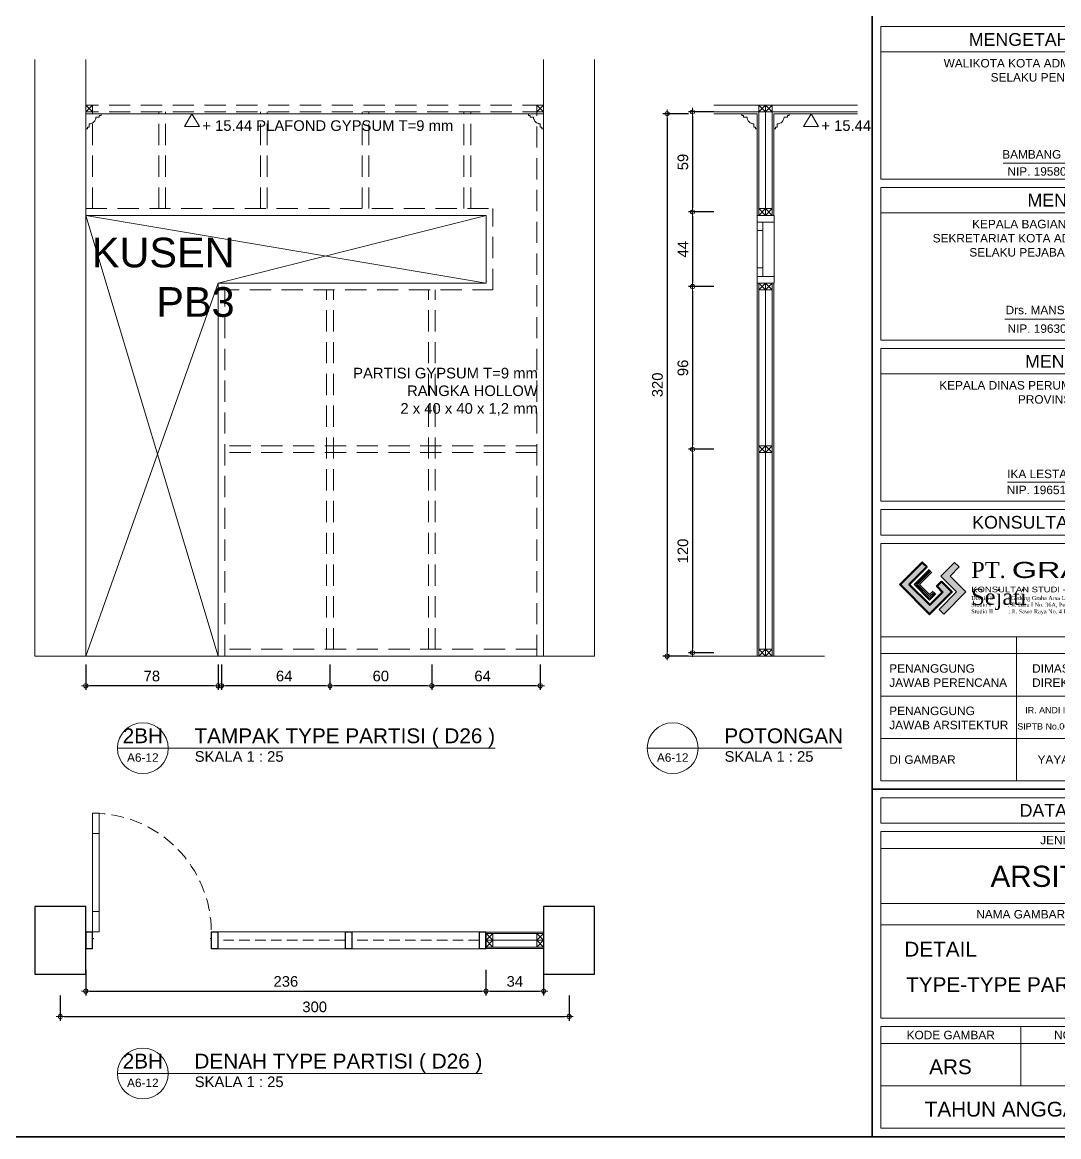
# Model space of a CAD drawing. Header units: millimetres. Extents: x -11 to 1625, y -267 to 180.
# Drawn here: x 964.17 to 988.61, y -46 to -19.7 of the extents above; entities that cross this region are included whole.
import ezdxf
from ezdxf.enums import TextEntityAlignment as Align

# ---------------------------------------------------------------- set-up
doc = ezdxf.new("R2010")
doc.units = ezdxf.units.MM
doc.linetypes.add('HIDDEN', pattern=[0.375, 0.25, -0.125])
for name, color, linetype, lineweight in [('ars', 11, 'Continuous', 5), ('GRS KOP', 1, 'Continuous', 35), ('KOLOM', 1, 'Continuous', 30), ('kop', 7, 'Continuous', 20), ('kus', 63, 'Continuous', 15), ('lan', 7, 'Continuous', 15), ('logo', 7, 'Continuous', 50), ('not', 7, 'Continuous', 20), ('PARTISI', 190, 'Continuous', 9), ('pla', 213, 'Continuous', 15), ('tem', 5, 'Continuous', 20), ('u', 6, 'Continuous', 20)]:
    doc.layers.add(name, color=color, linetype=linetype, lineweight=lineweight)
doc.styles.add('BARU', font='complex.shx')
doc.styles.add('S', font='SIMPLEX', dxfattribs={"width": 1.1})
doc.styles.get("Standard").update_dxf_attribs({"font": 'ARIALUNI.TTF'})
doc.dimstyles.new('SK-25', dxfattribs={"dimtxt": 0.25, "dimasz": 0.1, "dimexe": 0.1, "dimexo": 0, "dimgap": 0.1, "dimtad": 1, "dimdec": 0, "dimlfac": 25, "dimzin": 12, "dimdsep": 46, "dimtxsty": 'Standard', "dimblk": 'BULAT', "dimcen": 0.1, "dimclrd": 256, "dimadec": 0, "dimazin": 3, "dimtfac": 1, "dimtdec": 0, "dimtofl": 0, "dimtmove": 0, "dimatfit": 3, "dimldrblk": 'BULAT', "dimfxl": 0, "dimtolj": 1, "dimtzin": 0, "dimarcsym": 0})

# ---------------------------------------------------------------- blocks, each defined once
blk = doc.blocks.new('logo granitindo baru')
at = {"layer": 'logo'}
for points in [[(1.03, 1.463), (0.916, 1.574), (0.366, 1.024), (1.1, 0.289), (1.652, 0.843), (1.392, 1.098), (1.281, 0.987), (1.423, 0.84), (1.102, 0.519), (0.594, 1.025)], [(1.721, 1.576), (1.381, 1.236), (1.771, 0.842), (1.341, 0.407), (1.454, 0.294), (2.001, 0.844), (1.609, 1.237), (1.835, 1.464)]]:
    blk.add_hatch(color=8, dxfattribs=at).paths.add_polyline_path(points)
blk.add_lwpolyline([(1.03, 1.463), (0.916, 1.574), (0.366, 1.024), (1.1, 0.289), (1.652, 0.843), (1.392, 1.098), (1.281, 0.987), (1.423, 0.84), (1.102, 0.519), (0.594, 1.025), (1.03, 1.463), (0.916, 1.574)], dxfattribs=at)
at = {"layer": 'logo', "lineweight": 13}
for points in [[(1.089, 1.403), (0.713, 1.026), (1.101, 0.638), (1.258, 0.794)], [(1.112, 1.38), (0.759, 1.026), (1.101, 0.683), (1.235, 0.817)], [(1.134, 1.357), (0.803, 1.026), (1.101, 0.728), (1.213, 0.839)], [(1.157, 1.334), (0.85, 1.026), (1.101, 0.775), (1.189, 0.863)]]:
    blk.add_lwpolyline(points, dxfattribs=at)
at = {"layer": 'logo', "lineweight": 0}
blk.add_lwpolyline([(1.721, 1.576), (1.381, 1.236), (1.771, 0.842), (1.341, 0.407), (1.454, 0.294), (2.001, 0.844), (1.609, 1.237), (1.835, 1.464), (1.721, 1.576)], dxfattribs=at)
at = {"layer": 'logo', "insert": (2.134, 1.589), "char_height": 0.4, "width": 7.66452, "attachment_point": 1}
blk.add_mtext('{\\fTimes New Roman|b0|i0|c0|p18;PT. \\fCityBlueprint|b0|i0|c2|p2;\\W1.5;GRANITINDO \\fTimes New Roman|b0|i0|c0|p18;\\W1;Cipta Sejati}', dxfattribs=at)
at = {"layer": 'logo', "insert": (2.134, 0.975), "char_height": 0.1, "attachment_point": 1}
blk.add_mtext_dynamic_manual_height_columns('{\\f@Arial Unicode MS|b0|i0|c0|p34;\\H1.4x;\\W1.2;KONSULTAN STUDI - PERENCANA - PENGAWAS - MANAJEMEN\\fTimes New Roman|b0|i0|c0|p18;\\P\\pt0.9;\\H0.71429x;\\W1;Domisili ^I: Gedung Graha Arsa Lt. 4 Jl.Siaga Raya No. 31, Pejaten Barat, Jakarta Selatan 12510\\PStudio I ^I: Jl. Batu I No. 36A, Pejaten Timur, Jakarta Selatan 12510 Tlp. 021 - 71082879 Fax. 021 - 7972072\\PStudio II          : Jl. Sawo Raya No. 4 Rawamangun, Jakarta Timur 13220 Telp / Fax. 021 - 4717152}', width=9.56937, gutter_width=0, heights=[1.67], dxfattribs=at)
blk = doc.blocks.new('kop')
at = {"layer": 'GRS KOP'}
for p, q in [((73, 1), (73, 54)), ((73, 9.2), (83, 9.2))]:
    blk.add_line(p, q, dxfattribs=at)
blk.add_lwpolyline([(1, 54), (83, 54), (83, 1), (1, 1)], close=True, dxfattribs=at)
at = {"layer": 'kop'}
for p, q in [((73.2, 23.6), (73.2, 27.2)), ((82.8, 27.2), (73.2, 27.2)), ((82.8, 26.6), (73.2, 26.6)), ((76.089, 23.976), (79.928, 23.976)), ((82.8, 23.6), (73.2, 23.6)), ((73.2, 19.8), (73.2, 23.4)), ((82.8, 23.4), (73.2, 23.4)), ((82.8, 22.8), (73.2, 22.8)), ((76.127, 20.296), (79.863, 20.296)), ((82.8, 19.8), (73.2, 19.8)), ((73.2, 16), (73.2, 19.6)), ((82.8, 19.6), (73.2, 19.6)), ((82.8, 19), (73.2, 19)), ((82.8, 16), (73.2, 16)), ((73.2, 9.4), (73.2, 15)), ((82.8, 15), (73.2, 15)), ((82.8, 12.8), (73.2, 12.8)), ((76.4, 9.4), (76.4, 12.8)), ((82.8, 12.4), (73.2, 12.4)), ((73.2, 12.4), (73.2, 11.4)), ((82.8, 11.4), (73.2, 11.4)), ((82.8, 10.4), (73.2, 10.4)), ((82.8, 9.4), (73.2, 9.4)), ((73.2, 7.8), (82.8, 7.8)), ((73.2, 6.5), (82.8, 6.5)), ((73.2, 6), (82.8, 6)), ((76.5, 2.2), (76.5, 3.6)), ((73.2, 3.2), (82.8, 3.2)), ((73.2, 2.2), (82.8, 2.2))]:
    blk.add_line(p, q, dxfattribs=at)
blk.add_lwpolyline([(76.189, 16.449), (79.826, 16.449)], dxfattribs=at)
for points in [[(73.2, 15.2), (82.8, 15.2), (82.8, 15.8), (73.2, 15.8)], [(73.2, 8.4), (82.8, 8.4), (82.8, 9), (73.2, 9)], [(73.2, 3.8), (82.8, 3.8), (82.8, 8.2), (73.2, 8.2)], [(73.2, 1.2), (82.8, 1.2), (82.8, 3.6), (73.2, 3.6)]]:
    blk.add_lwpolyline(points, close=True, dxfattribs=at)
at = {"xscale": 0.9500000000000455, "yscale": 0.9500000000000455, "zscale": 0.9500000000000455}
blk.add_blockref('logo granitindo baru', (73.307, 13.056), dxfattribs=at)
at = {"layer": 'kop'}
for s, height, p in [('MENGETAHUI / MENCATAT', 0.3, (78, 26.9)), ('BAMBANG MUSYAWARDANA', 0.19926, (78.007, 24.183)), ('NIP. 19580928 198703 1 003', 0.19926, (78.007, 23.78)), ('MENYETUJUI', 0.3, (78, 23.1)), ('Drs. MANSON SINAGA, M.Si.', 0.19926, (78.009, 20.496)), ('NIP. 19630114 198503 1 008', 0.19926, (78.009, 20.071)), ('MENGETAHUI', 0.3, (78, 19.3)), ('IKA LESTARI AJI, S.E., M.M.', 0.2, (77.999, 16.625)), ('NIP. 19651215 198503 2 003', 0.2, (77.999, 16.264)), ('KONSULTAN PERENCANA', 0.3, (78, 15.5)), ('DATA GAMBAR', 0.3, (78, 8.7)), ('JENIS GAMBAR', 0.2, (78, 8)), ('ARSITEKTUR', 0.5, (78, 7.146)), ('NAMA GAMBAR', 0.2, (76.5, 6.25)), ('KODE GAMBAR', 0.2, (74.85, 3.4)), ('NO. LEMBAR', 0.2, (78.15, 3.4)), ('ARS', 0.35, (74.844, 2.65)), ('TAHUN ANGGARAN', 0.35, (76.545, 1.65))]:
    blk.add_text(s, height=height, dxfattribs=at).set_placement(p, align=Align.MIDDLE)
blk.add_text('SIPTB No.0066/P/A-A/DPPB/1-2012', height=0.15, dxfattribs=at).set_placement((78.122, 10.609), align=Align.CENTER)
at = {"layer": 'kop', "char_height": 0.2, "attachment_point": 1, "style": 'BARU'}
for s, width, insert in [('\\pi0.65609;{\\fArial|b0|i0|c0|p34;WALIKOTA KOTA ADMINISTRASI JAKARTA TIMUR\\P\\pi1.7645;SELAKU PENGGUNA ANGGARAN}', 7.94943, (74.027, 26.434)), ('\\pi1.5072;{\\fArial|b0|i0|c0|p34;KEPALA BAGIAN TATA PEMERINTAHAN\\P\\pi0.57794;SEKRETARIAT KOTA ADMINISTRASI JAKARTA TIMUR\\P\\pi1.4412;SELAKU PEJABAT PEMBUAT KOMITMEN}', 8.28085, (73.847, 22.638)), ('\\pi1.1521;{\\fArial|b0|i0|c0|p34;KEPALA DINAS PERUMAHAN DAN GEDUNG PEMDA\\P\\pi3.0079;PROVINSI DKI JAKARTA}', 9.20836, (73.427, 18.833))]:
    blk.add_mtext_dynamic_manual_height_columns(s, width=width, gutter_width=1.5, heights=[0], dxfattribs=dict(at, insert=insert))
at = {"layer": 'kop', "attachment_point": 1}
for s, insert, char_height, width in [('PENANGGUNG\\PJAWAB PERENCANA', (73.4, 12.15), 0.2, 8.33062), ('DIMAS VALINDRA, ST\\PDIREKTUR UTAMA', (76.77, 12.15), 0.2, 8.16499), ('PENANGGUNG\\PJAWAB ARSITEKTUR', (73.4, 11.15), 0.2, 8.79211), ('IR. ANDI ISKANDAR MASSERY', (76.609, 11.143), 0.15, 4.04264), ('DI GAMBAR', (73.4, 10), 0.2, 7.59768)]:
    blk.add_mtext(s, dxfattribs=dict(at, insert=insert, char_height=char_height, width=width))
at = {"layer": 'kop', "style": 'BARU', "flags": 4}
for p, height in [((73.8, 5.4), 0.35), ((80.303, 5.382), 0.25), ((73.8, 4.9), 0.35), ((80.303, 4.882), 0.25), ((73.8, 4.4), 0.35), ((80.303, 4.382), 0.25)]:
    blk.add_attdef('-', p, '', height=height, dxfattribs=at)
at = {"layer": 'kop', "flags": 4}
for tag, p in [('AR-00', (78.057, 2.648)), ('00', (81.238, 2.647))]:
    blk.add_attdef(tag, text='', height=0.35, dxfattribs=at).set_placement(p, align=Align.MIDDLE)
blk = doc.blocks.new('K1')
at = {"layer": 'KOLOM'}
blk.add_lwpolyline([(0.2, 0.15), (-0.2, 0.15), (-0.2, -0.15), (0.2, -0.15), (0.2, 0.15)], dxfattribs=at)
blk = doc.blocks.new('P 70')
at = {"linetype": 'HIDDEN', "ltscale": 0.3}
blk.add_lwpolyline([(-0.74, 0.1, -0.414214), (-0.04, 0.8, -1.303225)], format="xyb", dxfattribs=at)
for points in [[(-0.04, 0.8), (-0.08, 0.8), (-0.08, 0.68), (-0.04, 0.68)], [(-0.04, 0.68), (-0.08, 0.68), (-0.08, 0.22), (-0.04, 0.22)], [(-0.04, 0.1), (-0.08, 0.1), (-0.08, 0.22), (-0.04, 0.22)], [(-0.7351, 0.06), (-0.74, 0.06), (-0.74, 0.0615), (-0.74, 0.1), (-0.78, 0.1), (-0.78, 0), (-0.74, 0), (-0.74, 0.0565), (-0.7351, 0.0583)], [(-0.742, 0.002), (-0.778, 0.002), (-0.778, 0.098), (-0.742, 0.098)], [(-0.0449, 0.06), (-0.04, 0.06), (-0.04, 0.0615), (-0.04, 0.1), (0, 0.1), (0, 0), (-0.04, 0), (-0.04, 0.0565), (-0.0449, 0.0583)], [(-0.038, 0.002), (-0.002, 0.002), (-0.002, 0.098), (-0.038, 0.098)]]:
    blk.add_lwpolyline(points, close=True)
blk = doc.blocks.new('Ndtpd')
blk.add_line((0.747, 0), (-0.747, 0))
blk.add_circle((0, 0), 0.747)
at = {"flags": 4}
for tag, height, p in [('NO', 0.5, (0, 0.148)), ('NOLBR', 0.3, (0, -0.398))]:
    blk.add_attdef(tag, text='', height=height, dxfattribs=at).set_placement(p, align=Align.CENTER)
for tag, p, height in [('NDTPD', (1.516, 0.148), 0.5), ('SKALA', (1.523, -0.398), 0.3)]:
    blk.add_attdef(tag, p, '', height=height, dxfattribs=at)
blk = doc.blocks.new('BULAT')
for p, q in [((-1, 0), (1, 0)), ((0, -1), (0, 1))]:
    blk.add_line(p, q)
blk.add_circle((0, 0), 0.5)
blk = doc.blocks.new('*D2668')
at = {"layer": 'Defpoints', "color": 0, "ltscale": 0.15}
for p in [(965.663, -42.065), (975.103, -42.065), (975.103, -42.565)]:
    blk.add_point(p, dxfattribs=at)
at = {"layer": 'u', "color": 0, "lineweight": -2, "ltscale": 0.15}
for p, q in [((965.663, -42.065), (965.663, -42.665)), ((975.103, -42.065), (975.103, -42.665))]:
    blk.add_line(p, q, dxfattribs=at)
at = {"layer": 'u', "lineweight": -2, "ltscale": 0.15}
blk.add_line((965.763, -42.565), (975.003, -42.565), dxfattribs=at)
at = {"layer": 'u', "lineweight": -2, "ltscale": 0.15, "xscale": 0.1, "yscale": 0.1, "zscale": 0.1, "rotation": 180}
blk.add_blockref('BULAT', (965.663, -42.565), dxfattribs=at)
at = {"layer": 'u', "lineweight": -2, "ltscale": 0.15, "xscale": 0.1, "yscale": 0.1, "zscale": 0.1}
blk.add_blockref('BULAT', (975.103, -42.565), dxfattribs=at)
at = {"layer": 'u', "color": 0, "ltscale": 0.15, "insert": (970.383, -42.337), "char_height": 0.25, "attachment_point": 5}
blk.add_mtext('\\A1;236', dxfattribs=at)
blk = doc.blocks.new('*D2669')
at = {"layer": 'Defpoints', "color": 0, "ltscale": 0.15}
for p in [(965.063, -42.665), (977.063, -42.665), (977.063, -43.165)]:
    blk.add_point(p, dxfattribs=at)
at = {"layer": 'u', "color": 0, "lineweight": -2, "ltscale": 0.15}
for p, q in [((965.063, -42.665), (965.063, -43.265)), ((977.063, -42.665), (977.063, -43.265))]:
    blk.add_line(p, q, dxfattribs=at)
at = {"layer": 'u', "lineweight": -2, "ltscale": 0.15}
blk.add_line((965.163, -43.165), (976.963, -43.165), dxfattribs=at)
at = {"layer": 'u', "lineweight": -2, "ltscale": 0.15, "xscale": 0.1, "yscale": 0.1, "zscale": 0.1, "rotation": 180}
blk.add_blockref('BULAT', (965.063, -43.165), dxfattribs=at)
at = {"layer": 'u', "lineweight": -2, "ltscale": 0.15, "xscale": 0.1, "yscale": 0.1, "zscale": 0.1}
blk.add_blockref('BULAT', (977.063, -43.165), dxfattribs=at)
at = {"layer": 'u', "color": 0, "ltscale": 0.15, "insert": (971.063, -42.937), "char_height": 0.25, "attachment_point": 5}
blk.add_mtext('\\A1;300', dxfattribs=at)
blk = doc.blocks.new('*D2670')
at = {"layer": 'Defpoints', "color": 0, "ltscale": 0.15}
for p in [(975.103, -42.065), (976.463, -42.065), (976.463, -42.565)]:
    blk.add_point(p, dxfattribs=at)
at = {"layer": 'u', "color": 0, "lineweight": -2, "ltscale": 0.15}
for p, q in [((975.103, -42.065), (975.103, -42.665)), ((976.463, -42.065), (976.463, -42.665))]:
    blk.add_line(p, q, dxfattribs=at)
at = {"layer": 'u', "lineweight": -2, "ltscale": 0.15}
blk.add_line((975.203, -42.565), (976.363, -42.565), dxfattribs=at)
at = {"layer": 'u', "lineweight": -2, "ltscale": 0.15, "xscale": 0.1, "yscale": 0.1, "zscale": 0.1, "rotation": 180}
blk.add_blockref('BULAT', (975.103, -42.565), dxfattribs=at)
at = {"layer": 'u', "lineweight": -2, "ltscale": 0.15, "xscale": 0.1, "yscale": 0.1, "zscale": 0.1}
blk.add_blockref('BULAT', (976.463, -42.565), dxfattribs=at)
at = {"layer": 'u', "color": 0, "ltscale": 0.15, "insert": (975.783, -42.337), "char_height": 0.25, "attachment_point": 5}
blk.add_mtext('\\A1;34', dxfattribs=at)
blk = doc.blocks.new('*D2671')
at = {"layer": 'Defpoints', "color": 0, "ltscale": 0.15}
for p in [(973.823, -34.857), (976.383, -34.857), (973.823, -35.357)]:
    blk.add_point(p, dxfattribs=at)
at = {"layer": 'u', "color": 0, "lineweight": -2, "ltscale": 0.15}
for p, q in [((973.823, -34.857), (973.823, -35.457)), ((976.383, -34.857), (976.383, -35.457))]:
    blk.add_line(p, q, dxfattribs=at)
at = {"layer": 'u', "lineweight": -2, "ltscale": 0.15}
blk.add_line((976.283, -35.357), (973.923, -35.357), dxfattribs=at)
at = {"layer": 'u', "lineweight": -2, "ltscale": 0.15, "xscale": 0.1, "yscale": 0.1, "zscale": 0.1, "rotation": 180}
blk.add_blockref('BULAT', (973.823, -35.357), dxfattribs=at)
at = {"layer": 'u', "lineweight": -2, "ltscale": 0.15, "xscale": 0.1, "yscale": 0.1, "zscale": 0.1}
blk.add_blockref('BULAT', (976.383, -35.357), dxfattribs=at)
at = {"layer": 'u', "color": 0, "ltscale": 0.15, "insert": (975.023, -35.129), "char_height": 0.25, "attachment_point": 5}
blk.add_mtext('\\A1;64', dxfattribs=at)
blk = doc.blocks.new('*D2672')
at = {"layer": 'Defpoints', "color": 0, "ltscale": 0.15}
for p in [(971.423, -34.857), (973.823, -34.857), (971.423, -35.357)]:
    blk.add_point(p, dxfattribs=at)
at = {"layer": 'u', "color": 0, "lineweight": -2, "ltscale": 0.15}
for p, q in [((971.423, -34.857), (971.423, -35.457)), ((973.823, -34.857), (973.823, -35.457))]:
    blk.add_line(p, q, dxfattribs=at)
at = {"layer": 'u', "lineweight": -2, "ltscale": 0.15}
blk.add_line((973.723, -35.357), (971.523, -35.357), dxfattribs=at)
at = {"layer": 'u', "lineweight": -2, "ltscale": 0.15, "xscale": 0.1, "yscale": 0.1, "zscale": 0.1, "rotation": 180}
blk.add_blockref('BULAT', (971.423, -35.357), dxfattribs=at)
at = {"layer": 'u', "lineweight": -2, "ltscale": 0.15, "xscale": 0.1, "yscale": 0.1, "zscale": 0.1}
blk.add_blockref('BULAT', (973.823, -35.357), dxfattribs=at)
at = {"layer": 'u', "color": 0, "ltscale": 0.15, "insert": (972.623, -35.129), "char_height": 0.25, "attachment_point": 5}
blk.add_mtext('\\A1;60', dxfattribs=at)
blk = doc.blocks.new('*D2673')
at = {"layer": 'Defpoints', "color": 0, "ltscale": 0.15}
for p in [(968.863, -34.857), (971.423, -34.857), (968.863, -35.357)]:
    blk.add_point(p, dxfattribs=at)
at = {"layer": 'u', "color": 0, "lineweight": -2, "ltscale": 0.15}
for p, q in [((968.863, -34.857), (968.863, -35.457)), ((971.423, -34.857), (971.423, -35.457))]:
    blk.add_line(p, q, dxfattribs=at)
at = {"layer": 'u', "lineweight": -2, "ltscale": 0.15}
blk.add_line((971.323, -35.357), (968.963, -35.357), dxfattribs=at)
at = {"layer": 'u', "lineweight": -2, "ltscale": 0.15, "xscale": 0.1, "yscale": 0.1, "zscale": 0.1, "rotation": 180}
blk.add_blockref('BULAT', (968.863, -35.357), dxfattribs=at)
at = {"layer": 'u', "lineweight": -2, "ltscale": 0.15, "xscale": 0.1, "yscale": 0.1, "zscale": 0.1}
blk.add_blockref('BULAT', (971.423, -35.357), dxfattribs=at)
at = {"layer": 'u', "color": 0, "ltscale": 0.15, "insert": (970.343, -35.129), "char_height": 0.25, "attachment_point": 5}
blk.add_mtext('\\A1;64', dxfattribs=at)
blk = doc.blocks.new('*D2674')
at = {"layer": 'Defpoints', "color": 0, "ltscale": 0.15}
for p in [(965.663, -34.857), (968.783, -34.857), (965.663, -35.357)]:
    blk.add_point(p, dxfattribs=at)
at = {"layer": 'u', "color": 0, "lineweight": -2, "ltscale": 0.15}
for p, q in [((965.663, -34.857), (965.663, -35.457)), ((968.783, -34.857), (968.783, -35.457))]:
    blk.add_line(p, q, dxfattribs=at)
at = {"layer": 'u', "lineweight": -2, "ltscale": 0.15}
blk.add_line((968.683, -35.357), (965.763, -35.357), dxfattribs=at)
at = {"layer": 'u', "lineweight": -2, "ltscale": 0.15, "xscale": 0.1, "yscale": 0.1, "zscale": 0.1, "rotation": 180}
blk.add_blockref('BULAT', (965.663, -35.357), dxfattribs=at)
at = {"layer": 'u', "lineweight": -2, "ltscale": 0.15, "xscale": 0.1, "yscale": 0.1, "zscale": 0.1}
blk.add_blockref('BULAT', (968.783, -35.357), dxfattribs=at)
at = {"layer": 'u', "color": 0, "ltscale": 0.15, "insert": (967.223, -35.129), "char_height": 0.25, "attachment_point": 5}
blk.add_mtext('\\A1;78', dxfattribs=at)
blk = doc.blocks.new('PEILA')
blk.add_lwpolyline([(-0.188, -0.325), (0.188, -0.325), (0, 0)], close=True)
at = {"style": 'S', "width": 1.1, "flags": 4}
blk.add_attdef('CAT', (0.265, -0.289), '', height=0.2, dxfattribs=at)
blk = doc.blocks.new('*D2675')
at = {"layer": 'Defpoints', "color": 0, "ltscale": 0.15}
for p in [(980.476, -21.817), (979.976, -24.177), (980.476, -24.177)]:
    blk.add_point(p, dxfattribs=at)
at = {"layer": 'u', "color": 0, "lineweight": -2, "ltscale": 0.15}
for p, q in [((980.476, -21.817), (979.876, -21.817)), ((980.476, -24.177), (979.876, -24.177))]:
    blk.add_line(p, q, dxfattribs=at)
at = {"layer": 'u', "lineweight": -2, "ltscale": 0.15}
blk.add_line((979.976, -21.917), (979.976, -24.077), dxfattribs=at)
at = {"layer": 'u', "lineweight": -2, "ltscale": 0.15, "xscale": 0.1, "yscale": 0.1, "zscale": 0.1}
for p, rotation in [((979.976, -21.817), 90), ((979.976, -24.177), 270)]:
    blk.add_blockref('BULAT', p, dxfattribs=dict(at, rotation=rotation))
at = {"layer": 'u', "color": 0, "ltscale": 0.15, "insert": (979.748, -22.997), "char_height": 0.25, "attachment_point": 5, "rotation": 90}
blk.add_mtext('\\A1;59', dxfattribs=at)
blk = doc.blocks.new('*D2676')
at = {"layer": 'Defpoints', "color": 0, "ltscale": 0.15}
for p in [(980.476, -29.777), (979.976, -34.577), (980.476, -34.577)]:
    blk.add_point(p, dxfattribs=at)
at = {"layer": 'u', "color": 0, "lineweight": -2, "ltscale": 0.15}
for p, q in [((980.476, -29.777), (979.876, -29.777)), ((980.476, -34.577), (979.876, -34.577))]:
    blk.add_line(p, q, dxfattribs=at)
at = {"layer": 'u', "lineweight": -2, "ltscale": 0.15}
blk.add_line((979.976, -29.877), (979.976, -34.477), dxfattribs=at)
at = {"layer": 'u', "lineweight": -2, "ltscale": 0.15, "xscale": 0.1, "yscale": 0.1, "zscale": 0.1}
for p, rotation in [((979.976, -29.777), 90), ((979.976, -34.577), 270)]:
    blk.add_blockref('BULAT', p, dxfattribs=dict(at, rotation=rotation))
at = {"layer": 'u', "color": 0, "ltscale": 0.15, "insert": (979.748, -32.177), "char_height": 0.25, "attachment_point": 5, "rotation": 90}
blk.add_mtext('\\A1;120', dxfattribs=at)
blk = doc.blocks.new('*D2677')
at = {"layer": 'Defpoints', "color": 0, "ltscale": 0.15}
for p in [(980.476, -25.937), (979.976, -29.777), (980.476, -29.777)]:
    blk.add_point(p, dxfattribs=at)
at = {"layer": 'u', "color": 0, "lineweight": -2, "ltscale": 0.15}
for p, q in [((980.476, -25.937), (979.876, -25.937)), ((980.476, -29.777), (979.876, -29.777))]:
    blk.add_line(p, q, dxfattribs=at)
at = {"layer": 'u', "lineweight": -2, "ltscale": 0.15}
blk.add_line((979.976, -26.037), (979.976, -29.677), dxfattribs=at)
at = {"layer": 'u', "lineweight": -2, "ltscale": 0.15, "xscale": 0.1, "yscale": 0.1, "zscale": 0.1}
for p, rotation in [((979.976, -25.937), 90), ((979.976, -29.777), 270)]:
    blk.add_blockref('BULAT', p, dxfattribs=dict(at, rotation=rotation))
at = {"layer": 'u', "color": 0, "ltscale": 0.15, "insert": (979.748, -27.857), "char_height": 0.25, "attachment_point": 5, "rotation": 90}
blk.add_mtext('\\A1;96', dxfattribs=at)
blk = doc.blocks.new('*D2678')
at = {"layer": 'Defpoints', "color": 0, "ltscale": 0.15}
for p in [(980.476, -24.177), (979.976, -25.937), (980.476, -25.937)]:
    blk.add_point(p, dxfattribs=at)
at = {"layer": 'u', "color": 0, "lineweight": -2, "ltscale": 0.15}
for p, q in [((980.476, -24.177), (979.876, -24.177)), ((980.476, -25.937), (979.876, -25.937))]:
    blk.add_line(p, q, dxfattribs=at)
at = {"layer": 'u', "lineweight": -2, "ltscale": 0.15}
blk.add_line((979.976, -24.277), (979.976, -25.837), dxfattribs=at)
at = {"layer": 'u', "lineweight": -2, "ltscale": 0.15, "xscale": 0.1, "yscale": 0.1, "zscale": 0.1}
for p, rotation in [((979.976, -24.177), 90), ((979.976, -25.937), 270)]:
    blk.add_blockref('BULAT', p, dxfattribs=dict(at, rotation=rotation))
at = {"layer": 'u', "color": 0, "ltscale": 0.15, "insert": (979.751, -25.057), "char_height": 0.25, "attachment_point": 5, "rotation": 90}
blk.add_mtext('\\A1;44', dxfattribs=at)
blk = doc.blocks.new('*D2679')
at = {"layer": 'Defpoints', "color": 0, "ltscale": 0.15}
for p in [(979.876, -21.857), (979.376, -34.657), (979.876, -34.657)]:
    blk.add_point(p, dxfattribs=at)
at = {"layer": 'u', "color": 0, "lineweight": -2, "ltscale": 0.15}
for p, q in [((979.876, -21.857), (979.276, -21.857)), ((979.876, -34.657), (979.276, -34.657))]:
    blk.add_line(p, q, dxfattribs=at)
at = {"layer": 'u', "lineweight": -2, "ltscale": 0.15}
blk.add_line((979.376, -21.957), (979.376, -34.557), dxfattribs=at)
at = {"layer": 'u', "lineweight": -2, "ltscale": 0.15, "xscale": 0.1, "yscale": 0.1, "zscale": 0.1}
for p, rotation in [((979.376, -21.857), 90), ((979.376, -34.657), 270)]:
    blk.add_blockref('BULAT', p, dxfattribs=dict(at, rotation=rotation))
at = {"layer": 'u', "color": 0, "ltscale": 0.15, "insert": (979.148, -28.257), "char_height": 0.25, "attachment_point": 5, "rotation": 90}
blk.add_mtext('\\A1;320', dxfattribs=at)

msp = doc.modelspace()

# ---------------------------------------------------------------- linework, layer by layer
at = {"layer": 'ars'}
for p, q in [((965.8234268, -21.8166793), (965.6634268, -21.6566793)), ((965.8234268, -21.6566793), (965.6634268, -21.8166793)), ((976.4634268, -21.8166793), (976.3034268, -21.6566793)), ((976.4634268, -21.6566793), (976.3034268, -21.8166793)), ((981.5365783, -21.8166793), (981.6965783, -21.6566793)), ((981.5365783, -21.6566793), (981.6965783, -21.8166793)), ((981.6965783, -21.6566793), (981.8565783, -21.8166793)), ((981.6965783, -21.8166793), (981.8565783, -21.6566793)), ((976.4634268, -21.8566793), (965.6634268, -21.8566793)), ((981.5005783, -21.8566793), (980.4762123, -21.8566793)), ((981.5005783, -24.2566793), (981.5005783, -21.8566793)), ((981.8925783, -24.2566793), (981.8925783, -21.8566793)), ((981.8925783, -21.8566793), (983.8629557, -21.8566793)), ((981.5365783, -24.2566793), (981.6965783, -24.0966793)), ((981.5365783, -24.0966793), (981.6965783, -24.2566793)), ((981.6965783, -24.0966793), (981.8565783, -24.2566793)), ((981.6965783, -24.2566793), (981.8565783, -24.0966793)), ((981.5005783, -34.6566793), (981.5005783, -25.8566793)), ((981.5365783, -26.0166793), (981.6965783, -25.8566793)), ((981.5365783, -25.8566793), (981.6965783, -26.0166793)), ((981.6965783, -25.8566793), (981.8565783, -26.0166793)), ((981.6965783, -26.0166793), (981.8565783, -25.8566793)), ((981.8925783, -34.6566793), (981.8925783, -25.8566793)), ((981.5365783, -29.8566793), (981.6965783, -29.6966793)), ((981.5365783, -29.6966793), (981.6965783, -29.8566793)), ((981.6965783, -29.6966793), (981.8565783, -29.8566793)), ((981.6965783, -29.8566793), (981.8565783, -29.6966793)), ((981.5365783, -34.6566793), (981.6965783, -34.4966793)), ((981.5365783, -34.4966793), (981.6965783, -34.6566793)), ((981.6965783, -34.4966793), (981.8565783, -34.6566793)), ((981.6965783, -34.6566793), (981.8565783, -34.4966793)), ((976.4634268, -41.1690789), (975.1034268, -41.1690789)), ((975.2634268, -41.3650789), (975.1034268, -41.2050789)), ((975.1034268, -41.3650789), (975.2634268, -41.2050789)), ((976.3034268, -41.3650789), (976.4634268, -41.2050789)), ((976.4634268, -41.3650789), (976.3034268, -41.2050789)), ((975.1034268, -41.5250789), (975.2634268, -41.3650789)), ((975.2634268, -41.5250789), (975.1034268, -41.3650789)), ((976.4634268, -41.5250789), (976.3034268, -41.3650789)), ((976.3034268, -41.5250789), (976.4634268, -41.3650789)), ((976.4634268, -41.5610789), (975.1034268, -41.5610789))]:
    msp.add_line(p, q, dxfattribs=at)
at = {"layer": 'kus'}
for p, q in [((965.6634268, -24.2566793), (975.1034268, -24.2566793)), ((968.7834268, -34.6566793), (965.6634268, -24.2566793)), ((975.1034268, -25.8566793), (965.6634268, -24.2566793)), ((968.7834268, -25.8566793), (975.1034268, -24.2566793)), ((975.1034268, -25.8566793), (975.1034268, -24.2566793)), ((981.4965783, -25.6966793), (981.4965783, -24.4166793)), ((981.6365783, -24.4166793), (981.6365783, -25.6966793)), ((981.8965783, -25.6966793), (981.8965783, -24.4166793)), ((981.6365783, -24.6166793), (981.4965783, -24.6166793)), ((981.6365783, -25.4966793), (981.4965783, -25.4966793)), ((968.7834268, -25.8566793), (965.6634268, -34.6566793)), ((968.7834268, -34.6566793), (968.7834268, -25.8566793)), ((968.7834268, -25.8566793), (975.1034268, -25.8566793)), ((971.7834268, -41.1650789), (968.7834268, -41.1650789)), ((974.9434268, -41.1650789), (971.9434268, -41.1650789)), ((971.7834268, -41.5650789), (968.7834268, -41.5650789)), ((974.9434268, -41.5650789), (971.9434268, -41.5650789))]:
    msp.add_line(p, q, dxfattribs=at)
at = {"layer": 'kus', "linetype": 'HIDDEN'}
for p, q in [((971.7834268, -41.3650789), (968.7834268, -41.3650789)), ((974.9434268, -41.3650789), (971.9434268, -41.3650789))]:
    msp.add_line(p, q, dxfattribs=at)
at = {"layer": 'kus'}
for points in [[(981.4965783, -24.4166793), (981.8965783, -24.4166793), (981.8965783, -24.2566793), (981.4965783, -24.2566793)], [(981.4965783, -25.8566793), (981.8965783, -25.8566793), (981.8965783, -25.6966793), (981.4965783, -25.6966793)], [(971.7834268, -41.5650789), (971.9434268, -41.5650789), (971.9434268, -41.1650789), (971.7834268, -41.1650789)], [(971.7914268, -41.5570789), (971.9354268, -41.5570789), (971.9354268, -41.1730789), (971.7914268, -41.1730789)], [(974.9434268, -41.5650789), (975.1034268, -41.5650789), (975.1034268, -41.1650789), (974.9434268, -41.1650789)], [(974.9514268, -41.5570789), (975.0954268, -41.5570789), (975.0954268, -41.1730789), (974.9514268, -41.1730789)]]:
    msp.add_lwpolyline(points, close=True, dxfattribs=at)
at = {"layer": 'lan'}
for p, q in [((977.6634268, -34.6566793), (964.4634268, -34.6566793)), ((979.426201, -34.6566793), (983.0840593, -34.6566793))]:
    msp.add_line(p, q, dxfattribs=at)
for points in [[(965.9834268, -21.9366793), (965.9834268, -21.8966793), (966.0234268, -21.8966793), (966.0234268, -21.8566793), (965.6634268, -21.8566793), (965.6634268, -22.2166793), (965.7034268, -22.2166793), (965.7034268, -22.1766793), (965.7434268, -22.1766793), (965.7434268, -22.0966793, 0.4142135624), (965.9034268, -21.9366793)], [(976.1434268, -21.9366793), (976.1434268, -21.8966793), (976.1034268, -21.8966793), (976.1034268, -21.8566793), (976.4634268, -21.8566793), (976.4634268, -22.2166793), (976.4234268, -22.2166793), (976.4234268, -22.1766793), (976.3834268, -22.1766793), (976.3834268, -22.0966793, -0.4142135624), (976.2234268, -21.9366793)], [(981.1805783, -21.9366793), (981.1805783, -21.8966793), (981.1405783, -21.8966793), (981.1405783, -21.8566793), (981.5005783, -21.8566793), (981.5005783, -22.2166793), (981.4605783, -22.2166793), (981.4605783, -22.1766793), (981.4205783, -22.1766793), (981.4205783, -22.0966793, -0.4142135624), (981.2605783, -21.9366793)], [(982.2125783, -21.9366793), (982.2125783, -21.8966793), (982.2525783, -21.8966793), (982.2525783, -21.8566793), (981.8925783, -21.8566793), (981.8925783, -22.2166793), (981.9325783, -22.2166793), (981.9325783, -22.1766793), (981.9725783, -22.1766793), (981.9725783, -22.0966793, 0.4142135624), (982.1325783, -21.9366793)]]:
    msp.add_lwpolyline(points, format="xyb", close=True, dxfattribs=at)
at = {"layer": 'not'}
for p, q in [((967.6095698, -36.8316164), (975.3163372, -36.8316164)), ((980.1073989, -36.8316164), (983.4954203, -36.8316164)), ((967.6095698, -44.5087611), (975.0100618, -44.5087611))]:
    msp.add_line(p, q, dxfattribs=at)
at = {"layer": 'PARTISI', "linetype": 'HIDDEN', "ltscale": 2}
for p, q in [((976.4634268, -21.6566793), (965.6634268, -21.6566793)), ((976.4634268, -21.8166793), (965.6634268, -21.8166793)), ((965.8234268, -24.0966793), (965.8234268, -21.6566793)), ((967.3834268, -24.0966793), (967.3834268, -21.8166793)), ((967.5434268, -24.0966793), (967.5434268, -21.8166793)), ((969.7834268, -24.0966793), (969.7834268, -21.8166793)), ((969.9434268, -24.0966793), (969.9434268, -21.8166793)), ((972.1834268, -24.0966793), (972.1834268, -21.8166793)), ((972.3434268, -24.0966793), (972.3434268, -21.8166793)), ((974.5834268, -24.0966793), (974.5834268, -21.8166793)), ((974.7434268, -24.0966793), (974.7434268, -21.8166793)), ((976.3034268, -34.6566793), (976.3034268, -21.6566793)), ((965.6634268, -24.0966793), (975.2634268, -24.0966793)), ((975.2634268, -26.0166793), (975.2634268, -24.0966793)), ((968.7834268, -26.0166793), (975.2634268, -26.0166793)), ((968.9434268, -34.6566793), (968.9434268, -26.0166793)), ((971.3434268, -34.4966793), (971.3434268, -26.0166793)), ((971.5034268, -34.4966793), (971.5034268, -26.0166793)), ((973.7434268, -34.4966793), (973.7434268, -26.0166793)), ((973.9034268, -34.4966793), (973.9034268, -26.0166793)), ((976.3034268, -29.6966793), (968.9434268, -29.6966793)), ((976.3034268, -29.8566793), (968.9434268, -29.8566793)), ((976.3034268, -34.4966793), (968.9434268, -34.4966793))]:
    msp.add_line(p, q, dxfattribs=at)
at = {"layer": 'PARTISI'}
for p, q in [((981.5365783, -24.2566793), (981.5365783, -21.6566793)), ((981.5365783, -21.6566793), (981.8565783, -21.6566793)), ((981.6965783, -24.2566793), (981.6965783, -21.6566793)), ((981.8565783, -24.2566793), (981.8565783, -21.6566793)), ((981.5365783, -24.0966793), (981.8565783, -24.0966793)), ((981.5365783, -34.6566793), (981.5365783, -25.8566793)), ((981.5365783, -26.0166793), (981.8565783, -26.0166793)), ((981.6965783, -34.6566793), (981.6965783, -25.8566793)), ((981.8565783, -34.6566793), (981.8565783, -25.8566793)), ((981.5365783, -29.6966793), (981.8565783, -29.6966793)), ((981.5365783, -29.8566793), (981.8565783, -29.8566793)), ((981.5365783, -34.4966793), (981.8565783, -34.4966793)), ((975.1034268, -41.2050789), (976.4634268, -41.2050789)), ((975.2634268, -41.2050789), (975.2634268, -41.5250789)), ((976.3034268, -41.2050789), (976.3034268, -41.5250789)), ((975.1034268, -41.3650789), (976.4634268, -41.3650789)), ((976.4634268, -41.5250789), (975.1034268, -41.5250789))]:
    msp.add_line(p, q, dxfattribs=at)
at = {"layer": 'pla'}
for p, q in [((980.4762123, -21.6566793), (983.8629557, -21.6566793)), ((980.4762123, -21.8166793), (983.8629557, -21.8166793))]:
    msp.add_line(p, q, dxfattribs=at)
at = {"layer": 'tem'}
for p, q in [((964.4634268, -34.6566793), (964.4634268, -20.5791415)), ((965.6634268, -34.6566793), (965.6634268, -20.5791415)), ((976.4634268, -34.6566793), (976.4634268, -20.5791415)), ((977.6634268, -34.6566793), (977.6634268, -20.5791415))]:
    msp.add_line(p, q, dxfattribs=at)

# ---------------------------------------------------------------- block references
at = {"layer": 'KOLOM', "xscale": 4, "yscale": 4, "zscale": 4, "rotation": 90}
for p in [(965.0634268, -41.3650789), (977.0634268, -41.3650789)]:
    msp.add_blockref('K1', p, dxfattribs=at)
at = {"layer": 'kop'}
ref = msp.add_blockref('kop', (911.2141622, -47), dxfattribs=at)
ref.add_attrib('-', 'DETAIL', (984.9696876, -41.7487443), dxfattribs={"height": 0.35, "flags": 4})
ref.add_attrib('-', 'TYPE-TYPE PARTISI', (985.011234, -42.5859851), dxfattribs={"height": 0.35, "flags": 4})
ref.add_attrib('-', 'YAYAT HIDAYAT', dxfattribs={"height": 0.2}).set_placement((989.2141622, -37.1), align=Align.MIDDLE)
at = {"layer": 'kus', "xscale": -4, "yscale": 4, "zscale": 4, "rotation": 359.9999999712832}
msp.add_blockref('P 70', (965.6634268, -41.5650789), dxfattribs=at)
at = {"layer": 'not'}
ref = msp.add_blockref('PEILA', (968.1687651, -21.8566793), dxfattribs=dict(at, xscale=0.9237604307034012, yscale=0.9237604307034012, zscale=0.9237604307034012))
ref.add_attrib('CAT', '+ 15.44 PLAFOND GYPSUM T=9 mm', (968.4121104, -22.2632311), dxfattribs={"layer": '0', "height": 0.25, "flags": 4})
ref = msp.add_blockref('PEILA', (982.7691667, -21.8566793), dxfattribs=dict(at, xscale=0.9237604307034012, yscale=0.9237604307034012, zscale=0.9237604307034012))
ref.add_attrib('CAT', '+ 15.44', (983.012512, -22.2632311), dxfattribs={"layer": '0', "height": 0.25, "flags": 4})
ref = msp.add_blockref('Ndtpd', (967.0095698, -36.8316164), dxfattribs=dict(at, xscale=0.803212851405533, yscale=0.803212851405533, zscale=0.803212851405533))
ref.add_attrib('NO', '2BH', dxfattribs={"layer": '0', "height": 0.35, "flags": 4}).set_placement((967.0092426, -36.7130906), align=Align.CENTER)
ref.add_attrib('NDTPD', 'TAMPAK TYPE PARTISI ( D26 )', (968.2272545, -36.7130906), dxfattribs={"layer": '0', "height": 0.35, "flags": 4})
ref.add_attrib('NOLBR', 'A6-12', dxfattribs={"layer": '0', "height": 0.2, "flags": 4}).set_placement((967.0092426, -37.1515863), align=Align.CENTER)
ref.add_attrib('SKALA', 'SKALA 1 : 25', (968.2330545, -37.1515863), dxfattribs={"layer": '0', "height": 0.25, "flags": 4})
ref = msp.add_blockref('Ndtpd', (979.5073989, -36.8316164), dxfattribs=dict(at, xscale=0.803212851405533, yscale=0.803212851405533, zscale=0.803212851405533))
ref.add_attrib('NDTPD', 'POTONGAN', (980.7250836, -36.7130906), dxfattribs={"layer": '0', "height": 0.35, "flags": 4})
ref.add_attrib('NOLBR', 'A6-12', dxfattribs={"layer": '0', "height": 0.2, "flags": 4}).set_placement((979.5070717, -37.1515863), align=Align.CENTER)
ref.add_attrib('SKALA', 'SKALA 1 : 25', (980.7308836, -37.1515863), dxfattribs={"layer": '0', "height": 0.25, "flags": 4})
ref = msp.add_blockref('Ndtpd', (967.0095698, -44.5087611), dxfattribs=dict(at, xscale=0.803212851405533, yscale=0.803212851405533, zscale=0.803212851405533))
ref.add_attrib('NO', '2BH', dxfattribs={"layer": '0', "height": 0.35, "flags": 4}).set_placement((967.0092426, -44.3902352), align=Align.CENTER)
ref.add_attrib('NDTPD', 'DENAH TYPE PARTISI ( D26 )', (968.2272545, -44.3902352), dxfattribs={"layer": '0', "height": 0.35, "flags": 4})
ref.add_attrib('NOLBR', 'A6-12', dxfattribs={"layer": '0', "height": 0.2, "flags": 4}).set_placement((967.0092426, -44.828731), align=Align.CENTER)
ref.add_attrib('SKALA', 'SKALA 1 : 25', (968.2330545, -44.828731), dxfattribs={"layer": '0', "height": 0.25, "flags": 4})

# ---------------------------------------------------------------- texts
at = {"layer": 'not', "attachment_point": 3}
for s, width, insert, char_height in [('KUSEN PB3', 3.416491229, (969.1744504, -24.783597), 0.7), ('PARTISI GYPSUM T=9 mm\\PRANGKA HOLLOW\\P2 x 40 x 40 x 1,2 mm', 4.378435059, (976.3259248, -27.8539293), 0.25)]:
    msp.add_mtext_dynamic_manual_height_columns(s, width=width, gutter_width=4.3707989, heights=[0], dxfattribs=dict(at, insert=insert, char_height=char_height))

# ---------------------------------------------------------------- dimensions: what is measured, and where the dimension line sits
at = {"layer": 'u', "ltscale": 0.15}
for base, p1, p2, angle, picture, middle in [((979.3762123, -34.6566793), (979.8762123, -21.8566793), (979.8762123, -34.6566793), 270, '*D2679', (979.3762123, -28.2566793)), ((979.9762123, -24.1766793), (980.4762123, -21.8166793), (980.4762123, -24.1766793), 270, '*D2675', (979.9762123, -22.9966793)), ((979.9762123, -25.9366793), (980.4762123, -24.1766793), (980.4762123, -25.9366793), 270, '*D2678', (979.9762123, -25.0566793)), ((979.9762123, -29.7766793), (980.4762123, -25.9366793), (980.4762123, -29.7766793), 270, '*D2677', (979.9762123, -27.8566793)), ((979.9762123, -34.5766793), (980.4762123, -29.7766793), (980.4762123, -34.5766793), 270, '*D2676', (979.9762123, -32.1766793)), ((965.6634268, -35.3566793), (968.7834268, -34.8566793), (965.6634268, -34.8566793), 180, '*D2674', (967.2234268, -35.3566793)), ((968.8634268, -35.3566793), (971.4234268, -34.8566793), (968.8634268, -34.8566793), 180, '*D2673', (970.3434268, -35.3566793)), ((971.4234268, -35.3566793), (973.8234268, -34.8566793), (971.4234268, -34.8566793), 180, '*D2672', (972.6234268, -35.3566793)), ((973.8234268, -35.3566793), (976.3834268, -34.8566793), (973.8234268, -34.8566793), 180, '*D2671', (975.0234268, -35.3566793))]:
    dim = msp.add_linear_dim(base=base, p1=p1, p2=p2, angle=angle, dimstyle='SK-25', dxfattribs=at)
    dim.commit()
    dim.dimension.update_dxf_attribs({"geometry": picture, "text_midpoint": middle, "dimtype": 160})
for base, p1, p2, picture, middle in [((975.1034268, -42.5650789), (965.6634268, -42.0650789), (975.1034268, -42.0650789), '*D2668', (970.3834268, -42.5650789)), ((976.4634268, -42.5650789), (975.1034268, -42.0650789), (976.4634268, -42.0650789), '*D2670', (975.7834268, -42.5650789)), ((977.0634268, -43.1650789), (965.0634268, -42.6650789), (977.0634268, -42.6650789), '*D2669', (971.0634268, -43.1650789))]:
    dim = msp.add_linear_dim(base=base, p1=p1, p2=p2, dimstyle='SK-25', dxfattribs=at)
    dim.commit()
    dim.dimension.update_dxf_attribs({"geometry": picture, "text_midpoint": middle, "dimtype": 160})

doc.saveas('drawing.dxf')
